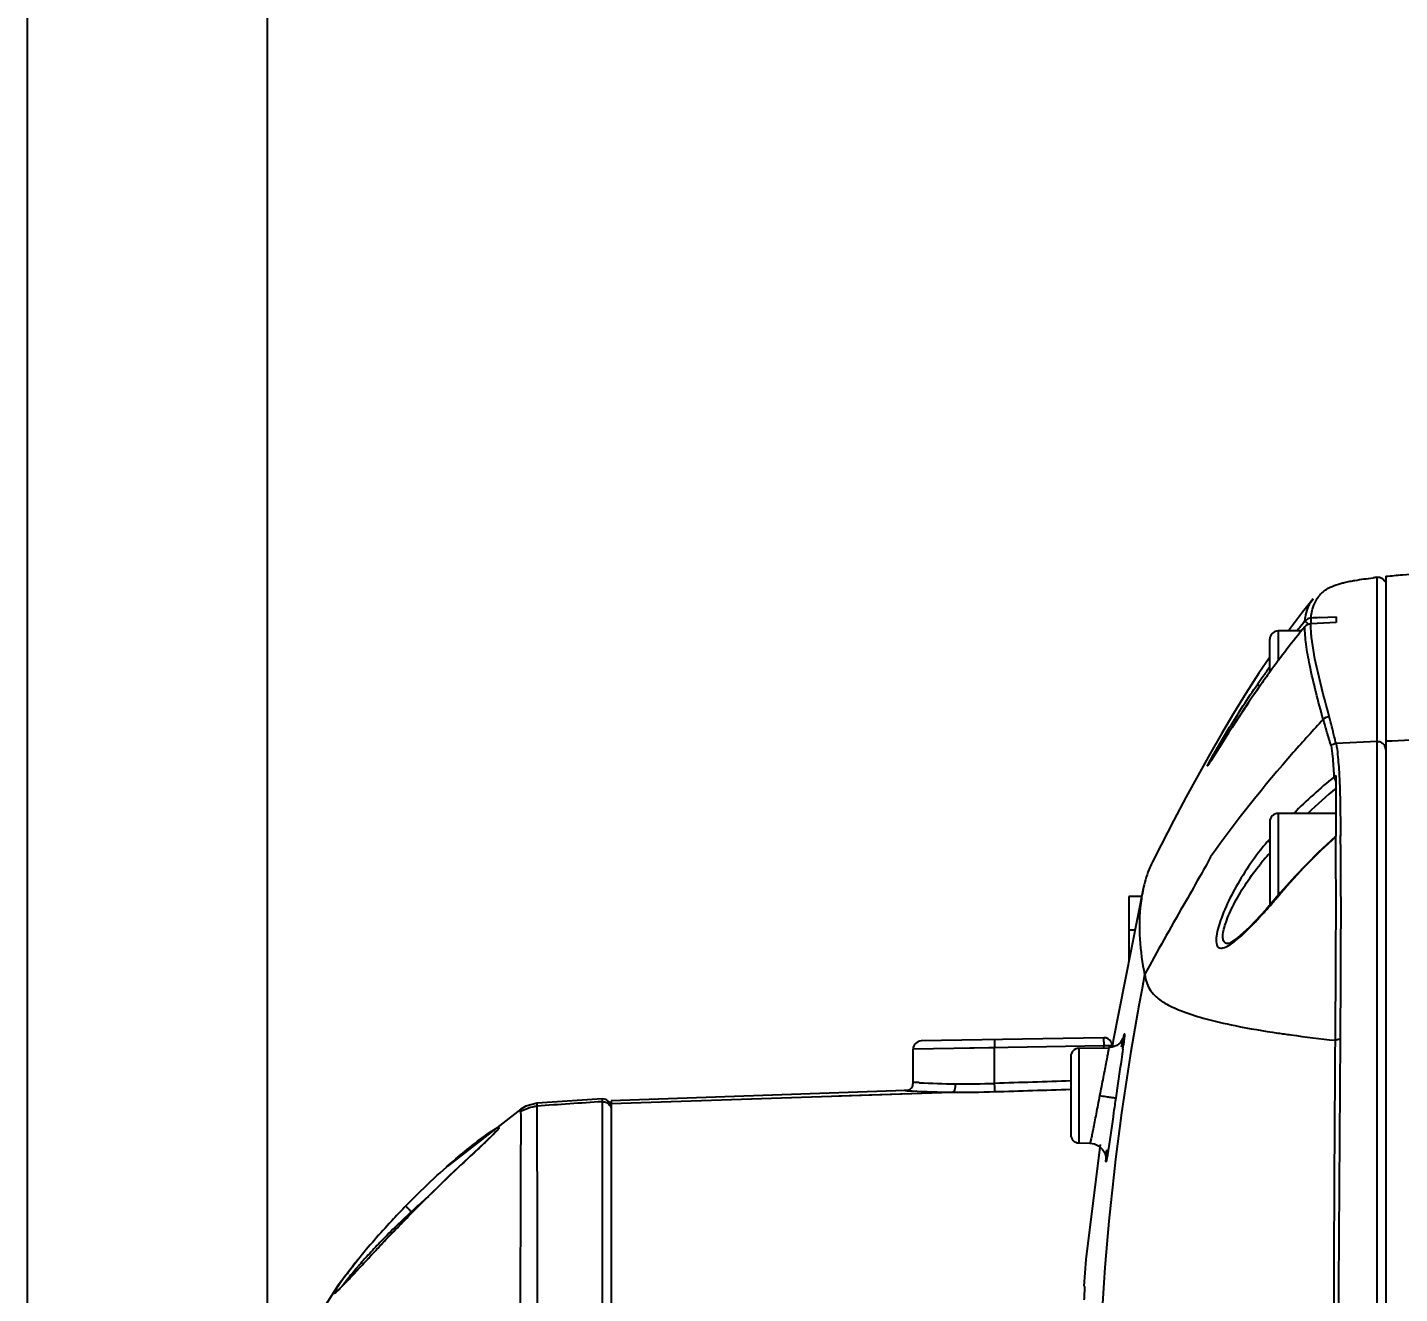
# Model space of a CAD drawing. Header units: millimetres. Extents: x 5828 to 6704, y 123 to 421.
# Drawn here: x 6457.772 to 6461.908, y 280.516 to 284.33 of the extents above; entities that cross this region are included whole.
import ezdxf

# ---------------------------------------------------------------- set-up
doc = ezdxf.new("R2010")
doc.units = ezdxf.units.MM
doc.layers.add('外形图', color=7, linetype='Continuous')
doc.layers.add('尺寸标注', color=7, linetype='Continuous')
doc.styles.add('微软雅黑', font='msyh.ttc', dxfattribs={"height": 1.5})
doc.dimstyles.new('尺寸标注_1_20比例', dxfattribs={"dimtxt": 1.5, "dimasz": 1.25, "dimexe": 0.5, "dimexo": 0.4, "dimgap": 0.5, "dimtad": 1, "dimdec": 1, "dimlfac": 20, "dimdsep": 46, "dimtxsty": '微软雅黑', "dimcen": 0.09, "dimadec": 0, "dimazin": 0, "dimtp": 0.01, "dimtm": 0.01, "dimtfac": 1, "dimtdec": 1, "dimtofl": 0, "dimtmove": 0, "dimatfit": 3, "dimfxl": 1, "dimtolj": 1, "dimarcsym": 0})

# ---------------------------------------------------------------- blocks, each defined once
blk = doc.blocks.new('*D802')
at = {"layer": 'Defpoints', "color": 0}
for p in [(6470.0455, 286.8006), (6458.4959, 274.3372), (6470.0455, 274.3357)]:
    blk.add_point(p, dxfattribs=at)
at = {"layer": '尺寸标注', "color": 0, "lineweight": -2}
for p, q in [((6458.4959, 274.7372), (6458.4959, 287.3006)), ((6470.0455, 274.7357), (6470.0455, 287.3006)), ((6459.7459, 286.8006), (6468.7955, 286.8006))]:
    blk.add_line(p, q, dxfattribs=at)
at = {"layer": '尺寸标注', "color": 0}
for points in [[(6459.7459, 287.0089), (6459.7459, 286.5923), (6458.4959, 286.8006)], [(6468.7955, 286.5923), (6468.7955, 287.0089), (6470.0455, 286.8006)]]:
    blk.add_solid(points, dxfattribs=at)
at = {"layer": '尺寸标注', "color": 0, "insert": (6464.2273, 288.0758), "char_height": 1.5, "attachment_point": 5, "style": '微软雅黑'}
blk.add_mtext('\\A1;\\A1;230', dxfattribs=at)
blk = doc.blocks.new('*D803')
at = {"layer": 'Defpoints', "color": 0}
for p in [(6457.7723, 291.9396), (6457.7723, 248.7937), (6470.7605, 248.7922)]:
    blk.add_point(p, dxfattribs=at)
at = {"layer": '尺寸标注', "color": 0, "lineweight": -2}
for p, q in [((6457.7723, 249.1937), (6457.7723, 292.4396)), ((6470.7605, 249.1922), (6470.7605, 292.4396)), ((6469.5105, 291.9396), (6459.0223, 291.9396))]:
    blk.add_line(p, q, dxfattribs=at)
at = {"layer": '尺寸标注', "color": 0}
for points in [[(6459.0223, 292.1479), (6459.0223, 291.7312), (6457.7723, 291.9396)], [(6469.5105, 291.7312), (6469.5105, 292.1479), (6470.7605, 291.9396)]]:
    blk.add_solid(points, dxfattribs=at)
at = {"layer": '尺寸标注', "color": 0, "insert": (6464.0525, 293.2148), "char_height": 1.5, "attachment_point": 5, "style": '微软雅黑'}
blk.add_mtext('\\A1;\\A1;260', dxfattribs=at)

msp = doc.modelspace()

# ---------------------------------------------------------------- linework, layer by layer
at = {"layer": '外形图', "color": 7, "linetype": 'Continuous'}
for p, q in [((6461.8404, 282.6736), (6461.8388, 282.6735)), ((6461.8404, 277.3005), (6461.8404, 282.6736)), ((6461.8664, 282.6769), (6461.8664, 277.2972)), ((6461.6473, 282.6093), (6461.615, 282.5687)), ((6461.6449, 282.6061), (6461.6473, 282.6093)), ((6461.615, 282.5687), (6461.5723, 282.5121)), ((6461.7164, 282.5376), (6461.6401, 282.534)), ((6461.666, 282.5522), (6461.6912, 282.5533)), ((6461.6912, 282.5533), (6461.7164, 282.5544)), ((6461.7164, 282.5544), (6461.7164, 282.5376)), ((6461.5164, 282.3884), (6461.5164, 282.4871)), ((6461.5414, 282.5121), (6461.5414, 282.4219)), ((6461.6117, 282.5121), (6461.5414, 282.5121)), ((6461.5164, 282.4334), (6461.4835, 282.3846)), ((6461.485, 282.3594), (6461.4793, 282.3512)), ((6461.4851, 282.3593), (6461.4793, 282.3512)), ((6461.4902, 282.3515), (6461.4902, 282.3515)), ((6461.392, 282.2048), (6461.3756, 282.1791)), ((6461.3756, 282.1791), (6461.3397, 282.1221)), ((6461.8404, 282.1785), (6461.716, 282.1731)), ((6461.3427, 282.1268), (6461.3415, 282.1249)), ((6461.7099, 282.076), (6461.7102, 282.0723)), ((6461.7164, 281.8924), (6461.7164, 282.0761)), ((6461.5414, 281.9621), (6461.5414, 281.7148)), ((6461.7164, 281.9621), (6461.5414, 281.9621)), ((6461.7289, 281.9628), (6461.729, 281.9557)), ((6461.5164, 281.9371), (6461.5164, 281.686)), ((6461.5163, 281.8852), (6461.5136, 281.8821)), ((6461.7164, 281.8951), (6461.7142, 281.8932)), ((6461.7297, 281.8975), (6461.7297, 281.8957)), ((6461.7297, 281.8952), (6461.7297, 281.8934)), ((6461.136, 281.7397), (6461.0443, 281.278)), ((6461.1306, 281.7123), (6461.0914, 281.7116)), ((6461.0914, 281.7116), (6461.0914, 281.5153)), ((6461.5491, 281.7236), (6461.5045, 281.6723)), ((6461.5489, 281.7211), (6461.5491, 281.7236)), ((6461.0914, 281.6117), (6461.1107, 281.612)), ((6461.3936, 281.5707), (6461.3914, 281.57)), ((6461.3914, 281.57), (6461.3914, 281.57)), ((6461.016, 281.2866), (6460.4661, 281.277)), ((6460.6871, 281.2559), (6460.4415, 281.252)), ((6460.4415, 281.1522), (6460.4415, 281.252)), ((6461.016, 281.2616), (6460.6124, 281.2547)), ((6460.6871, 281.1489), (6460.6871, 281.2559)), ((6460.941, 281.2547), (6461.0303, 281.2562)), ((6460.941, 281.2547), (6460.941, 280.9695)), ((6461.016, 281.2562), (6461.016, 281.2616)), ((6461.0414, 281.2616), (6461.016, 281.2616)), ((6461.0384, 281.2735), (6461.0414, 281.2616)), ((6461.0443, 281.278), (6461.0418, 281.2579)), ((6460.9164, 281.2297), (6460.9164, 280.9945)), ((6460.4179, 281.1272), (6459.5314, 281.0964)), ((6459.5318, 281.0878), (6460.5585, 281.1225)), ((6460.2172, 281.1111), (6460.5585, 281.1225)), ((6460.4201, 281.1274), (6460.415, 281.1271)), ((6460.4174, 281.1272), (6460.4241, 281.1278)), ((6460.4358, 281.1262), (6460.4391, 281.126)), ((6459.3082, 281.0804), (6459.3083, 281.0889)), ((6459.3093, 280.6871), (6459.3082, 281.0804)), ((6459.5047, 281.1024), (6459.3084, 281.0889)), ((6459.5047, 281.1024), (6459.5042, 269.1961)), ((6459.5169, 281.1002), (6459.5047, 281.1024)), ((6459.5312, 281.0963), (6459.5314, 281.0878)), ((6459.5314, 281.0878), (6459.5314, 265.6847)), ((6459.2589, 281.0716), (6459.0376, 280.8989)), ((6459.2587, 281.0633), (6459.2588, 281.0716)), ((6459.1497, 280.9697), (6459.0861, 280.9101)), ((6459.1446, 280.9646), (6459.1386, 280.959)), ((6460.941, 280.9695), (6460.9742, 280.9689)), ((6459.0861, 280.9101), (6459.0437, 280.87)), ((6459.0359, 280.8975), (6459.0376, 280.899)), ((6459.5048, 280.7841), (6459.5049, 277.8268)), ((6458.9516, 280.7797), (6458.9514, 280.7797)), ((6458.7699, 280.6196), (6458.7087, 280.5407)), ((6458.7749, 280.6258), (6458.7699, 280.6196)), ((6458.7087, 280.5407), (6458.528, 280.2559))]:
    msp.add_line(p, q, dxfattribs=at)
for points in [[(6461.4835, 282.3846), (6461.4444, 282.3239), (6461.4069, 282.2633), (6461.3707, 282.2024), (6461.3353, 282.1407)], [(6461.4902, 282.3515), (6461.478, 282.334), (6461.4625, 282.3115), (6461.4481, 282.2904), (6461.4349, 282.2707), (6461.4228, 282.2523), (6461.4116, 282.2353), (6461.392, 282.2048)], [(6461.3353, 282.1407), (6461.3002, 282.0776), (6461.2646, 282.0119), (6461.2277, 281.9421), (6461.1892, 281.868), (6461.1625, 281.8161)], [(6461.3397, 282.1221), (6461.3369, 282.1178), (6461.3347, 282.1143), (6461.333, 282.1116), (6461.3318, 282.1098)], [(6461.7142, 281.8932), (6461.6618, 281.8444), (6461.5921, 281.7726), (6461.5491, 281.7236)], [(6461.5045, 281.6723), (6461.4551, 281.6198), (6461.4191, 281.5872), (6461.3967, 281.5721), (6461.3936, 281.5707)], [(6461.0763, 281.2894), (6461.0764, 281.2899), (6461.0758, 281.2881), (6461.073, 281.282), (6461.0661, 281.2724), (6461.0553, 281.2634), (6461.0411, 281.2576), (6461.0303, 281.2562)], [(6460.4241, 281.1278), (6460.4221, 281.1275), (6460.4201, 281.1274)], [(6459.3083, 281.0889), (6459.2743, 281.0803), (6459.2588, 281.0716)], [(6459.5314, 281.0775), (6459.5275, 281.091), (6459.5169, 281.1002)], [(6459.1707, 280.9899), (6459.1611, 280.9806), (6459.1497, 280.9697)], [(6459.1862, 281.0063), (6459.186, 281.0061), (6459.1833, 281.0029), (6459.1781, 280.9974), (6459.1707, 280.9899)], [(6461.0055, 280.965), (6460.9624, 280.618), (6460.9564, 280.5376)], [(6460.9742, 280.9689), (6460.9884, 280.9666), (6461.0021, 280.9598), (6461.0124, 280.9501), (6461.019, 280.9392), (6461.0222, 280.929), (6461.023, 280.9225), (6461.0231, 280.9213)], [(6459.0437, 280.87), (6459.0197, 280.8469), (6458.9936, 280.8215), (6458.9653, 280.7936), (6458.9514, 280.7797)], [(6458.9514, 280.7797), (6458.9206, 280.7487), (6458.8903, 280.7176), (6458.8629, 280.6891), (6458.8382, 280.663), (6458.8158, 280.6392), (6458.7481, 280.5665)], [(6458.7481, 280.5665), (6458.736, 280.5536), (6458.7259, 280.543), (6458.7181, 280.535), (6458.7122, 280.5293), (6458.7082, 280.5257)]]:
    msp.add_lwpolyline(points, dxfattribs=at)
for centre, radius, start, end in [((6462.0544, 280.7765), 1.9092, 96.4364, 96.8036), ((6461.7324, 282.5642), 0.0861, 130.1906, 139.5645), ((6463.8728, 280.6785), 2.9113, 140.6383, 144.0429), ((6463.8194, 280.7425), 2.8397, 140.9562, 141.4494), ((6463.8192, 280.7427), 2.8394, 140.6766, 140.9562), ((6461.6421, 282.5261), 0.0251, 124.5637, 140.5967), ((6461.9542, 282.9116), 0.4968, 229.4678, 229.699), ((6462.0081, 282.5439), 0.3678, 180.9194, 181.517), ((6461.8435, 278.4793), 4.0768, 92.495, 92.8501), ((6461.5414, 282.4871), 0.025, 90, 180), ((6463.8208, 280.7415), 2.8415, 144.1975, 144.5794), ((6463.8207, 280.7416), 2.8413, 144.5794, 145.2918), ((6463.8749, 280.6769), 2.9139, 144.0421, 144.924), ((6464.693, 280.1015), 3.9141, 144.9125, 146.2222), ((6465.0281, 279.878), 4.3169, 146.2293, 147.2513), ((6464.1543, 227.158), 55.0691, 92.07026, 92.38109), ((6462.7552, 280.7923), 1.6524, 129.2289, 134.9236), ((6462.8058, 280.7268), 1.7051, 129.7081, 133.5589), ((6461.5414, 281.9371), 0.025, 90, 180), ((6461.9968, 281.456), 0.6443, 139.0071, 142.0063), ((6461.9167, 281.5247), 0.5387, 138.4384, 138.9322), ((6462.8416, 280.6282), 1.6927, 131.771, 139.7875), ((6440.1914, 281.6569), 21.5397, 359.88866, 0.63525), ((6462.0697, 281.3375), 0.7491, 139.684, 140.9244), ((6462.0611, 281.3448), 0.7378, 137.602, 139.6864), ((6459.9497, 283.0633), 2.0879, 318.6149, 318.961), ((6459.9326, 283.0782), 2.1105, 318.961, 319.8651), ((6459.934, 283.077), 2.1087, 319.8647, 319.9826), ((6460.0847, 282.942), 1.9064, 317.6605, 317.8604), ((6459.9899, 283.0277), 2.0342, 317.8619, 318.6174), ((6385.5474, 281.7958), 76.1838, 359.614216, 359.864071), ((6461.3291, 281.6717), 0.1248, 301.2459, 302.1271), ((6468.8051, 279.987), 7.8092, 169.00672, 190.99328), ((6461.0164, 281.2616), 0.025, 28.3748, 91), ((6460.4665, 281.252), 0.025, 90.9613, 180.0188), ((6460.9414, 281.2297), 0.025, 91, 180), ((6462.2624, 281.2838), 1.2466, 180.4446, 181.019), ((6457.7945, 281.7127), 3.3112, 351.9962, 352.1854), ((6682.1402, 279.7506), 220.4324, 179.602819, 179.938547), ((6460.5855, 284.1304), 3.008, 267.2103, 269.4856), ((6460.5956, 283.6303), 2.483, 266.8516, 269.4044), ((6460.5879, 284.2575), 3.1351, 269.4623, 271.82), ((6460.5973, 283.7184), 2.571, 269.3876, 272.001), ((6463.3978, 221.9685), 59.2533, 93.767081, 93.957593), ((6460.9414, 280.9945), 0.025, 180, 269), ((6460.6565, 279.0804), 2.4349, 135.0838, 135.7493), ((6460.4222, 279.1455), 2.2007, 130.9216, 132.7269), ((6460.4482, 279.1171), 2.2392, 132.7236, 134.5144), ((6461.6323, 278.0868), 3.7997, 134.8698, 135.2858), ((6460.406, 279.1596), 2.1793, 134.5065, 136.1404), ((6460.2785, 279.2818), 2.0027, 136.133, 137.65), ((6460.0297, 279.5076), 1.6667, 137.6267, 139.1138)]:
    msp.add_arc(centre, radius, start, end, dxfattribs=at)
for points, knots in [([(6461.8665, 282.6769), (6461.883, 282.6785), (6461.9639, 282.6852), (6462.0449, 282.6898), (6462.1094, 282.6931)], [0, 0, 0, 0, 0.2042, 1, 1, 1, 1]), ([(6461.6769, 282.63), (6461.6801, 282.6327), (6461.6977, 282.6454), (6461.719, 282.6524), (6461.7359, 282.6567)], [0, 0, 0, 0, 0.192762, 1, 1, 1, 1]), ([(6461.7359, 282.6567), (6461.7376, 282.6572), (6461.7449, 282.659), (6461.7522, 282.6606), (6461.7579, 282.6617)], [0, 0, 0, 0, 0.230382, 1, 1, 1, 1]), ([(6461.7579, 282.6617), (6461.7628, 282.6627), (6461.7861, 282.6669), (6461.8097, 282.67), (6461.8282, 282.6722)], [0, 0, 0, 0, 0.2104, 1, 1, 1, 1]), ([(6461.6317, 282.5823), (6461.6326, 282.5845), (6461.6362, 282.5929), (6461.6409, 282.6008), (6461.6449, 282.6062)], [0, 0, 0, 0, 0.259484, 1, 1, 1, 1]), ([(6461.6455, 282.5782), (6461.6466, 282.5821), (6461.6515, 282.5971), (6461.6593, 282.6112), (6461.6669, 282.62)], [0, 0, 0, 0, 0.259659, 1, 1, 1, 1]), ([(6461.6225, 282.5418), (6461.6228, 282.5455), (6461.6244, 282.5593), (6461.6279, 282.5729), (6461.6317, 282.5823)], [0, 0, 0, 0, 0.271447, 1, 1, 1, 1]), ([(6461.6409, 282.5511), (6461.641, 282.5535), (6461.642, 282.5626), (6461.6437, 282.5717), (6461.6455, 282.5782)], [0, 0, 0, 0, 0.260532, 1, 1, 1, 1]), ([(6461.6774, 282.2455), (6461.6626, 282.2996), (6461.6425, 282.3747), (6461.6254, 282.4685), (6461.6221, 282.5077), (6461.6223, 282.5253)], [0, 0, 0, 0, 0.589081, 0.815165, 1, 1, 1, 1]), ([(6461.6227, 282.542), (6461.6226, 282.5417), (6461.6238, 282.541), (6461.6251, 282.5393), (6461.628, 282.5369), (6461.6301, 282.5351), (6461.6313, 282.534)], [0, 0, 0, 0, 0.077824, 0.278732, 0.592384, 1, 1, 1, 1]), ([(6461.6423, 282.4932), (6461.642, 282.4968), (6461.6406, 282.5103), (6461.6401, 282.524), (6461.6401, 282.534)], [0, 0, 0, 0, 0.265149, 1, 1, 1, 1]), ([(6461.6408, 282.5511), (6461.6402, 282.5499), (6461.6406, 282.5452), (6461.6403, 282.541), (6461.6403, 282.538)], [0, 0, 0, 0, 0.310789, 1, 1, 1, 1]), ([(6461.6956, 282.2546), (6461.6834, 282.2994), (6461.6623, 282.3781), (6461.6461, 282.4582), (6461.6423, 282.4932)], [0, 0, 0, 0, 0.569102, 1, 1, 1, 1]), ([(6461.3387, 282.1251), (6461.3568, 282.1578), (6461.4021, 282.2343), (6461.4502, 282.3089), (6461.4793, 282.3512)], [0, 0, 0, 0, 0.421408, 1, 1, 1, 1]), ([(6461.4793, 282.3512), (6461.4793, 282.351), (6461.4803, 282.3505), (6461.4821, 282.3487), (6461.4843, 282.3472), (6461.4859, 282.3461)], [0, 0, 0, 0, 0.091025, 0.312356, 1, 1, 1, 1]), ([(6461.6778, 282.246), (6461.6471, 282.2129), (6461.5272, 282.0803), (6461.4155, 281.9401), (6461.3379, 281.8313)], [0, 0, 0, 0, 0.252431, 1, 1, 1, 1]), ([(6461.701, 282.1672), (6461.6996, 282.1705), (6461.6979, 282.1775), (6461.6949, 282.1877), (6461.6916, 282.1975), (6461.6859, 282.217), (6461.6815, 282.2331), (6461.6778, 282.246)], [0, 0, 0, 0, 0.132168, 0.260289, 0.387244, 0.51238, 1, 1, 1, 1]), ([(6461.716, 282.1731), (6461.7142, 282.1802), (6461.7073, 282.2073), (6461.701, 282.2346), (6461.6956, 282.2546)], [0, 0, 0, 0, 0.260874, 1, 1, 1, 1]), ([(6461.3974, 282.2133), (6461.3918, 282.2047), (6461.3735, 282.1759), (6461.3554, 282.147), (6461.3427, 282.1268)], [0, 0, 0, 0, 0.299571, 1, 1, 1, 1]), ([(6461.701, 282.1672), (6461.7034, 282.1563), (6461.7064, 282.1258), (6461.7085, 282.0954), (6461.7099, 282.076)], [0, 0, 0, 0, 0.364546, 1, 1, 1, 1]), ([(6461.716, 282.1731), (6461.7186, 282.162), (6461.7218, 282.1309), (6461.7243, 282.0999), (6461.7255, 282.0801)], [0, 0, 0, 0, 0.363577, 1, 1, 1, 1]), ([(6461.8664, 282.1536), (6461.8664, 282.1578), (6461.8642, 282.1664), (6461.8579, 282.1728), (6461.8543, 282.175)], [0, 0, 0, 0, 0.499498, 1, 1, 1, 1]), ([(6461.3319, 282.1099), (6461.3313, 282.109), (6461.3301, 282.1077), (6461.3294, 282.1059), (6461.3281, 282.1055), (6461.3297, 282.1078), (6461.3303, 282.1097), (6461.3339, 282.1163), (6461.3365, 282.1213), (6461.3387, 282.1251)], [0, 0, 0, 0, 0.121913, 0.187995, 0.200304, 0.249413, 0.355654, 0.517744, 1, 1, 1, 1]), ([(6461.3415, 282.1249), (6461.3405, 282.1234), (6461.3373, 282.1183), (6461.3341, 282.1133), (6461.3319, 282.1099)], [0, 0, 0, 0, 0.310729, 1, 1, 1, 1]), ([(6461.7102, 282.0723), (6461.7101, 282.0716), (6461.7104, 282.0683), (6461.7119, 282.0652), (6461.7132, 282.0629)], [0, 0, 0, 0, 0.190036, 1, 1, 1, 1]), ([(6461.7255, 282.0801), (6461.726, 282.0716), (6461.7279, 282.0326), (6461.7285, 281.9935), (6461.7289, 281.9628)], [0, 0, 0, 0, 0.215636, 1, 1, 1, 1]), ([(6461.729, 281.9557), (6461.7291, 281.951), (6461.7293, 281.9317), (6461.7295, 281.9123), (6461.7297, 281.8975)], [0, 0, 0, 0, 0.239902, 1, 1, 1, 1]), ([(6461.5136, 281.8821), (6461.5136, 281.8816), (6461.5138, 281.879), (6461.5151, 281.8767), (6461.5162, 281.875)], [0, 0, 0, 0, 0.199047, 1, 1, 1, 1]), ([(6461.714, 281.8906), (6461.7151, 281.8008), (6461.7153, 281.5968), (6461.714, 281.3929), (6461.7132, 281.2787)], [0, 0, 0, 0, 0.440345, 1, 1, 1, 1]), ([(6461.714, 281.8907), (6461.7139, 281.8909), (6461.7137, 281.8918), (6461.7137, 281.8929), (6461.7142, 281.8932)], [0, 0, 0, 0, 0.343108, 1, 1, 1, 1]), ([(6461.3379, 281.8313), (6461.3271, 281.8103), (6461.2998, 281.7617), (6461.2323, 281.6441), (6461.1772, 281.5465), (6461.1392, 281.4763)], [0, 0, 0, 0, 0.173798, 0.411187, 1, 1, 1, 1]), ([(6461.4891, 281.8526), (6461.4721, 281.831), (6461.4405, 281.7863), (6461.4006, 281.7176), (6461.3714, 281.6532), (6461.3581, 281.6114), (6461.3556, 281.5928)], [0, 0, 0, 0, 0.280314, 0.557115, 0.808207, 1, 1, 1, 1]), ([(6461.1625, 281.8161), (6461.1597, 281.8107), (6461.1486, 281.7861), (6461.1408, 281.7601), (6461.1361, 281.7398)], [0, 0, 0, 0, 0.225351, 1, 1, 1, 1]), ([(6461.3753, 281.5976), (6461.3767, 281.6122), (6461.3873, 281.6458), (6461.4117, 281.6976), (6461.446, 281.7543), (6461.4734, 281.7915), (6461.4882, 281.8097)], [0, 0, 0, 0, 0.182269, 0.429209, 0.709763, 1, 1, 1, 1]), ([(6461.1361, 281.7398), (6461.1324, 281.7239), (6461.1175, 281.6368), (6461.125, 281.5467), (6461.1392, 281.4763)], [0, 0, 0, 0, 0.185225, 1, 1, 1, 1]), ([(6461.4175, 281.5823), (6461.4235, 281.5873), (6461.4503, 281.6111), (6461.4749, 281.6373), (6461.4938, 281.658)], [0, 0, 0, 0, 0.216427, 1, 1, 1, 1]), ([(6461.3556, 281.5928), (6461.3546, 281.5854), (6461.3532, 281.5735), (6461.3605, 281.5561), (6461.3785, 281.5559), (6461.388, 281.5615), (6461.3938, 281.565)], [0, 0, 0, 0, 0.321565, 0.520338, 0.71028, 1, 1, 1, 1]), ([(6461.3754, 281.5846), (6461.3753, 281.5856), (6461.3748, 281.5899), (6461.375, 281.5942), (6461.3753, 281.5976)], [0, 0, 0, 0, 0.222836, 1, 1, 1, 1]), ([(6461.3914, 281.57), (6461.3877, 281.5698), (6461.3788, 281.572), (6461.376, 281.5805), (6461.3754, 281.5846)], [0, 0, 0, 0, 0.473087, 1, 1, 1, 1]), ([(6461.3954, 281.566), (6461.3972, 281.5671), (6461.4048, 281.5722), (6461.4121, 281.5778), (6461.4175, 281.5823)], [0, 0, 0, 0, 0.226456, 1, 1, 1, 1]), ([(6461.1392, 281.4763), (6461.1421, 281.4617), (6461.1487, 281.4379), (6461.172, 281.4095), (6461.204, 281.3872), (6461.2529, 281.3648), (6461.3239, 281.3422), (6461.422, 281.3197), (6461.4974, 281.3071), (6461.5404, 281.3007)], [0, 0, 0, 0, 0.096225, 0.155602, 0.235246, 0.347159, 0.503888, 0.718136, 1, 1, 1, 1]), ([(6460.6871, 281.2809), (6460.6864, 281.2809), (6460.6876, 281.277), (6460.6865, 281.2732), (6460.6871, 281.2648), (6460.687, 281.2591), (6460.6871, 281.2559)], [0, 0, 0, 0, 0.076429, 0.292743, 0.617772, 1, 1, 1, 1]), ([(6461.0158, 281.2833), (6461.0159, 281.2841), (6461.0162, 281.2848), (6461.0157, 281.2866), (6461.016, 281.2866)], [0, 0, 0, 0, 0.742347, 1, 1, 1, 1]), ([(6461.0158, 281.2741), (6461.0158, 281.275), (6461.0158, 281.2781), (6461.0158, 281.2811), (6461.0158, 281.2833)], [0, 0, 0, 0, 0.29749, 1, 1, 1, 1]), ([(6461.0698, 281.2582), (6461.0705, 281.2619), (6461.0727, 281.273), (6461.0749, 281.2842), (6461.0767, 281.2917)], [0, 0, 0, 0, 0.324719, 1, 1, 1, 1]), ([(6461.0767, 281.2917), (6461.0771, 281.2931), (6461.0774, 281.2949), (6461.0782, 281.2968), (6461.0783, 281.2976), (6461.0789, 281.2979), (6461.0788, 281.297), (6461.0789, 281.2961), (6461.0787, 281.2935), (6461.0783, 281.2891), (6461.0771, 281.2783), (6461.0759, 281.2692), (6461.0749, 281.2625)], [0, 0, 0, 0, 0.101072, 0.131666, 0.148945, 0.154478, 0.166309, 0.19122, 0.229481, 0.345913, 0.514744, 1, 1, 1, 1]), ([(6461.5404, 281.3007), (6461.5535, 281.2987), (6461.611, 281.2905), (6461.6687, 281.2836), (6461.7131, 281.2787)], [0, 0, 0, 0, 0.229309, 1, 1, 1, 1]), ([(6461.7131, 281.2787), (6461.7143, 281.2794), (6461.7194, 281.2818), (6461.7251, 281.2827), (6461.7295, 281.2828)], [0, 0, 0, 0, 0.230464, 1, 1, 1, 1]), ([(6461.723, 279.9871), (6461.723, 280.1021), (6461.7238, 280.534), (6461.7274, 280.9659), (6461.7295, 281.2828)], [0, 0, 0, 0, 0.266255, 1, 1, 1, 1]), ([(6461.0303, 281.2562), (6461.0305, 281.2562), (6461.0304, 281.2547), (6461.0304, 281.2531), (6461.0299, 281.2493), (6461.0287, 281.2422), (6461.0265, 281.23), (6461.0232, 281.2122), (6461.019, 281.1906), (6461.0141, 281.1661), (6461.0089, 281.1396), (6461.0054, 281.1213), (6461.0036, 281.1121)], [0, 0, 0, 0, 0.004986, 0.019392, 0.043464, 0.076901, 0.170369, 0.295788, 0.447726, 0.620249, 0.806931, 1, 1, 1, 1]), ([(6461.0734, 281.2516), (6461.072, 281.2415), (6461.065, 281.1926), (6461.0578, 281.1437), (6461.0522, 281.1049)], [0, 0, 0, 0, 0.206525, 1, 1, 1, 1]), ([(6460.4174, 281.1272), (6460.4179, 281.1272), (6460.424, 281.1268), (6460.4301, 281.1265), (6460.4358, 281.1262)], [0, 0, 0, 0, 0.085346, 1, 1, 1, 1]), ([(6460.4593, 281.1511), (6460.4568, 281.1512), (6460.4509, 281.1516), (6460.445, 281.1518), (6460.4415, 281.1522)], [0, 0, 0, 0, 0.410611, 1, 1, 1, 1]), ([(6460.5585, 281.1226), (6460.5601, 281.1228), (6460.5639, 281.1241), (6460.5692, 281.1331), (6460.5698, 281.1415), (6460.5698, 281.1475)], [0, 0, 0, 0, 0.162309, 0.390618, 1, 1, 1, 1]), ([(6460.6875, 281.124), (6460.6879, 281.1264), (6460.6872, 281.1347), (6460.6873, 281.143), (6460.6871, 281.1489)], [0, 0, 0, 0, 0.29061, 1, 1, 1, 1]), ([(6461.0036, 281.1121), (6461.0018, 281.1028), (6460.9982, 281.0847), (6460.9931, 281.0583), (6460.9884, 281.034), (6460.9842, 281.0125), (6460.9807, 280.9949), (6460.9782, 280.9827), (6460.9765, 280.9757), (6460.9756, 280.972), (6460.9749, 280.9703), (6460.9745, 280.9689), (6460.9742, 280.9689)], [0, 0, 0, 0, 0.193001, 0.379215, 0.551053, 0.702405, 0.827449, 0.920939, 0.954641, 0.979116, 0.994201, 1, 1, 1, 1]), ([(6461.0036, 281.1121), (6461.0097, 281.1112), (6461.0211, 281.1095), (6461.036, 281.1075), (6461.046, 281.1057), (6461.0509, 281.1053), (6461.0522, 281.1049)], [0, 0, 0, 0, 0.379242, 0.700868, 0.918371, 1, 1, 1, 1]), ([(6461.0522, 281.1049), (6461.0501, 281.0904), (6461.0427, 281.0396), (6461.0356, 280.9887), (6461.0301, 280.9525)], [0, 0, 0, 0, 0.286177, 1, 1, 1, 1]), ([(6459.2587, 281.0633), (6459.259, 281.0013), (6459.2579, 280.8001), (6459.2573, 280.3945), (6459.2561, 279.7971), (6459.2565, 279.1997), (6459.2571, 278.6631), (6459.2553, 278.2349), (6459.257, 277.8019), (6459.2564, 277.3699), (6459.2585, 276.9406), (6459.2576, 276.5126), (6459.2572, 276.0846), (6459.2581, 275.7992), (6459.2579, 275.6565)], [0, 0, 0, 0, 0.034408, 0.111611, 0.225084, 0.365866, 0.443095, 0.522808, 0.603454, 0.683321, 0.762508, 0.841633, 0.920803, 1, 1, 1, 1]), ([(6459.1125, 280.9617), (6459.1196, 280.9674), (6459.1332, 280.9779), (6459.1526, 280.9922), (6459.1672, 281.0024), (6459.1773, 281.0088), (6459.1831, 281.0123), (6459.1879, 281.0148), (6459.1907, 281.016), (6459.1935, 281.0165), (6459.1934, 281.0139), (6459.1914, 281.0116), (6459.1884, 281.0076), (6459.1838, 281.0027), (6459.1803, 280.999), (6459.1783, 280.997)], [0, 0, 0, 0, 0.223056, 0.421946, 0.589367, 0.657978, 0.71438, 0.75704, 0.785029, 0.798989, 0.810097, 0.835234, 0.876087, 0.931497, 1, 1, 1, 1]), ([(6459.1783, 280.997), (6459.176, 280.9947), (6459.1649, 280.9837), (6459.1535, 280.973), (6459.1446, 280.9646)], [0, 0, 0, 0, 0.212735, 1, 1, 1, 1]), ([(6459.1386, 280.959), (6459.1245, 280.9457), (6459.0613, 280.8869), (6458.9989, 280.8271), (6458.9516, 280.7797)], [0, 0, 0, 0, 0.224258, 1, 1, 1, 1]), ([(6459.0376, 280.899), (6459.044, 280.9047), (6459.0686, 280.9261), (6459.0936, 280.9469), (6459.1125, 280.9617)], [0, 0, 0, 0, 0.263404, 1, 1, 1, 1]), ([(6461.0301, 280.9525), (6461.0295, 280.9482), (6461.0283, 280.9404), (6461.0266, 280.9299), (6461.0254, 280.9228), (6461.0245, 280.9184), (6461.0241, 280.9161), (6461.0236, 280.9144), (6461.0234, 280.9135), (6461.0229, 280.9128), (6461.0227, 280.9138), (6461.0227, 280.9148), (6461.0227, 280.9167), (6461.0228, 280.9192), (6461.0229, 280.9211), (6461.023, 280.9222)], [0, 0, 0, 0, 0.263671, 0.478993, 0.642658, 0.704301, 0.752254, 0.786381, 0.806635, 0.813741, 0.823584, 0.846924, 0.884132, 0.935185, 1, 1, 1, 1]), ([(6461.023, 280.9222), (6461.0231, 280.9238), (6461.0237, 280.9326), (6461.0245, 280.9413), (6461.0252, 280.9483)], [0, 0, 0, 0, 0.191658, 1, 1, 1, 1]), ([(6458.9323, 280.7997), (6458.9408, 280.8083), (6458.9746, 280.8417), (6459.0094, 280.8741), (6459.0359, 280.8975)], [0, 0, 0, 0, 0.255977, 1, 1, 1, 1]), ([(6458.9125, 280.7795), (6458.9001, 280.7668), (6458.8527, 280.717), (6458.8072, 280.6653), (6458.7749, 280.6258)], [0, 0, 0, 0, 0.257998, 1, 1, 1, 1]), ([(6458.8149, 280.638), (6458.8242, 280.6479), (6458.8628, 280.689), (6458.9019, 280.7297), (6458.9321, 280.7602)], [0, 0, 0, 0, 0.240594, 1, 1, 1, 1]), ([(6458.9124, 280.7795), (6458.9119, 280.7792), (6458.9152, 280.7768), (6458.9169, 280.7738), (6458.9229, 280.7682), (6458.9268, 280.7642), (6458.929, 280.7621)], [0, 0, 0, 0, 0.073573, 0.287607, 0.613013, 1, 1, 1, 1]), ([(6459.3101, 275.7371), (6459.3105, 275.9654), (6459.3085, 276.3079), (6459.3113, 276.7643), (6459.3121, 277.1066), (6459.3104, 277.4503), (6459.3115, 277.9117), (6459.314, 278.6859), (6459.3117, 279.6535), (6459.3099, 280.3893), (6459.3092, 280.698)], [0, 0, 0, 0, 0.138072, 0.207084, 0.276009, 0.345089, 0.414895, 0.555044, 0.813301, 1, 1, 1, 1]), ([(6458.7699, 280.6196), (6458.766, 280.6148), (6458.7517, 280.597), (6458.7378, 280.5789), (6458.7279, 280.5656)], [0, 0, 0, 0, 0.271902, 1, 1, 1, 1]), ([(6458.7653, 280.5847), (6458.7692, 280.5889), (6458.7857, 280.6067), (6458.8022, 280.6245), (6458.8149, 280.638)], [0, 0, 0, 0, 0.235334, 1, 1, 1, 1]), ([(6458.7279, 280.5656), (6458.7224, 280.5582), (6458.7149, 280.5479), (6458.7063, 280.5349), (6458.7016, 280.5279), (6458.699, 280.5223), (6458.6969, 280.5193), (6458.6974, 280.5162), (6458.7007, 280.5184), (6458.7038, 280.5208), (6458.7092, 280.5258), (6458.7157, 280.5321), (6458.7271, 280.5438), (6458.7437, 280.5614), (6458.7577, 280.5765), (6458.7653, 280.5847)], [0, 0, 0, 0, 0.17812, 0.248258, 0.303709, 0.343439, 0.367052, 0.376083, 0.390473, 0.420497, 0.466224, 0.526749, 0.600581, 0.782063, 1, 1, 1, 1]), ([(6458.7323, 280.5531), (6458.7348, 280.5565), (6458.7469, 280.5719), (6458.7596, 280.5869), (6458.7697, 280.5986)], [0, 0, 0, 0, 0.212832, 1, 1, 1, 1]), ([(6458.7219, 280.539), (6458.7226, 280.54), (6458.726, 280.5448), (6458.7295, 280.5495), (6458.7323, 280.5531)], [0, 0, 0, 0, 0.214187, 1, 1, 1, 1]), ([(6460.9581, 280.5371), (6460.9583, 280.5371), (6460.958, 280.5356), (6460.9583, 280.5343), (6460.958, 280.5306), (6460.9579, 280.5262), (6460.9576, 280.5203), (6460.9571, 280.5099), (6460.9567, 280.5014), (6460.9564, 280.4954)], [0, 0, 0, 0, 0.014978, 0.061702, 0.14016, 0.250217, 0.391678, 0.564122, 1, 1, 1, 1])]:
    msp.add_open_spline(points, degree=3, knots=knots, dxfattribs=at)
for points in [[(6461.8498, 282.6722), (6461.8468, 282.6733), (6461.8436, 282.6738), (6461.8404, 282.6736)], [(6461.858, 282.6674), (6461.8557, 282.6695), (6461.8528, 282.6711), (6461.8498, 282.6722)], [(6461.8638, 282.6597), (6461.8624, 282.6626), (6461.8604, 282.6652), (6461.858, 282.6674)], [(6461.6219, 282.5249), (6461.6262, 282.53), (6461.6331, 282.5336), (6461.6397, 282.534)], [(6461.6405, 282.5511), (6461.6361, 282.5509), (6461.6315, 282.5493), (6461.6278, 282.5468)], [(6461.6778, 282.246), (6461.6822, 282.2509), (6461.689, 282.2543), (6461.6956, 282.2546)], [(6461.701, 282.1672), (6461.7051, 282.1707), (6461.7106, 282.1728), (6461.716, 282.1731)], [(6461.8543, 282.175), (6461.8502, 282.1774), (6461.8452, 282.1787), (6461.8404, 282.1785)], [(6461.7102, 282.0723), (6461.712, 282.0739), (6461.7142, 282.0752), (6461.7164, 282.0762)], [(6461.7132, 282.0629), (6461.7142, 282.061), (6461.7153, 282.0592), (6461.7164, 282.0575)], [(6461.714, 281.8907), (6461.7148, 281.8913), (6461.7156, 281.8919), (6461.7165, 281.8923)], [(6460.917, 281.1562), (6460.8404, 281.1537), (6460.7637, 281.1513), (6460.6871, 281.1489)], [(6460.4241, 281.1279), (6460.4303, 281.1291), (6460.4365, 281.1335), (6460.4392, 281.1392)], [(6460.4392, 281.1392), (6460.4411, 281.1432), (6460.4415, 281.1478), (6460.4415, 281.1522)], [(6460.6875, 281.124), (6460.7636, 281.1264), (6460.8397, 281.1288), (6460.9158, 281.1312)], [(6459.2587, 281.0633), (6459.2731, 281.0731), (6459.2908, 281.0792), (6459.3082, 281.0805)], [(6459.5048, 281.0938), (6459.5133, 281.0943), (6459.523, 281.0894), (6459.5276, 281.0822)]]:
    msp.add_open_spline(points, degree=3, dxfattribs=at)

# ---------------------------------------------------------------- dimensions: what is measured, and where the dimension line sits
at = {"layer": '尺寸标注'}
for base, p1, p2, text, picture, middle in [((6457.7723, 291.9396), (6470.7605, 248.7922), (6457.7723, 248.7937), '\\A1;260', '*D803', (6464.0525, 291.9396)), ((6470.0455, 286.8006), (6458.4959, 274.3372), (6470.0455, 274.3357), '\\A1;230', '*D802', (6464.2273, 286.8006))]:
    dim = msp.add_linear_dim(base=base, p1=p1, p2=p2, text=text, dimstyle='尺寸标注_1_20比例', override={"dimtxsty": '微软雅黑'}, dxfattribs=at)
    dim.commit()
    dim.dimension.update_dxf_attribs({"geometry": picture, "text_midpoint": middle, "dimtype": 160})

doc.saveas('drawing.dxf')
